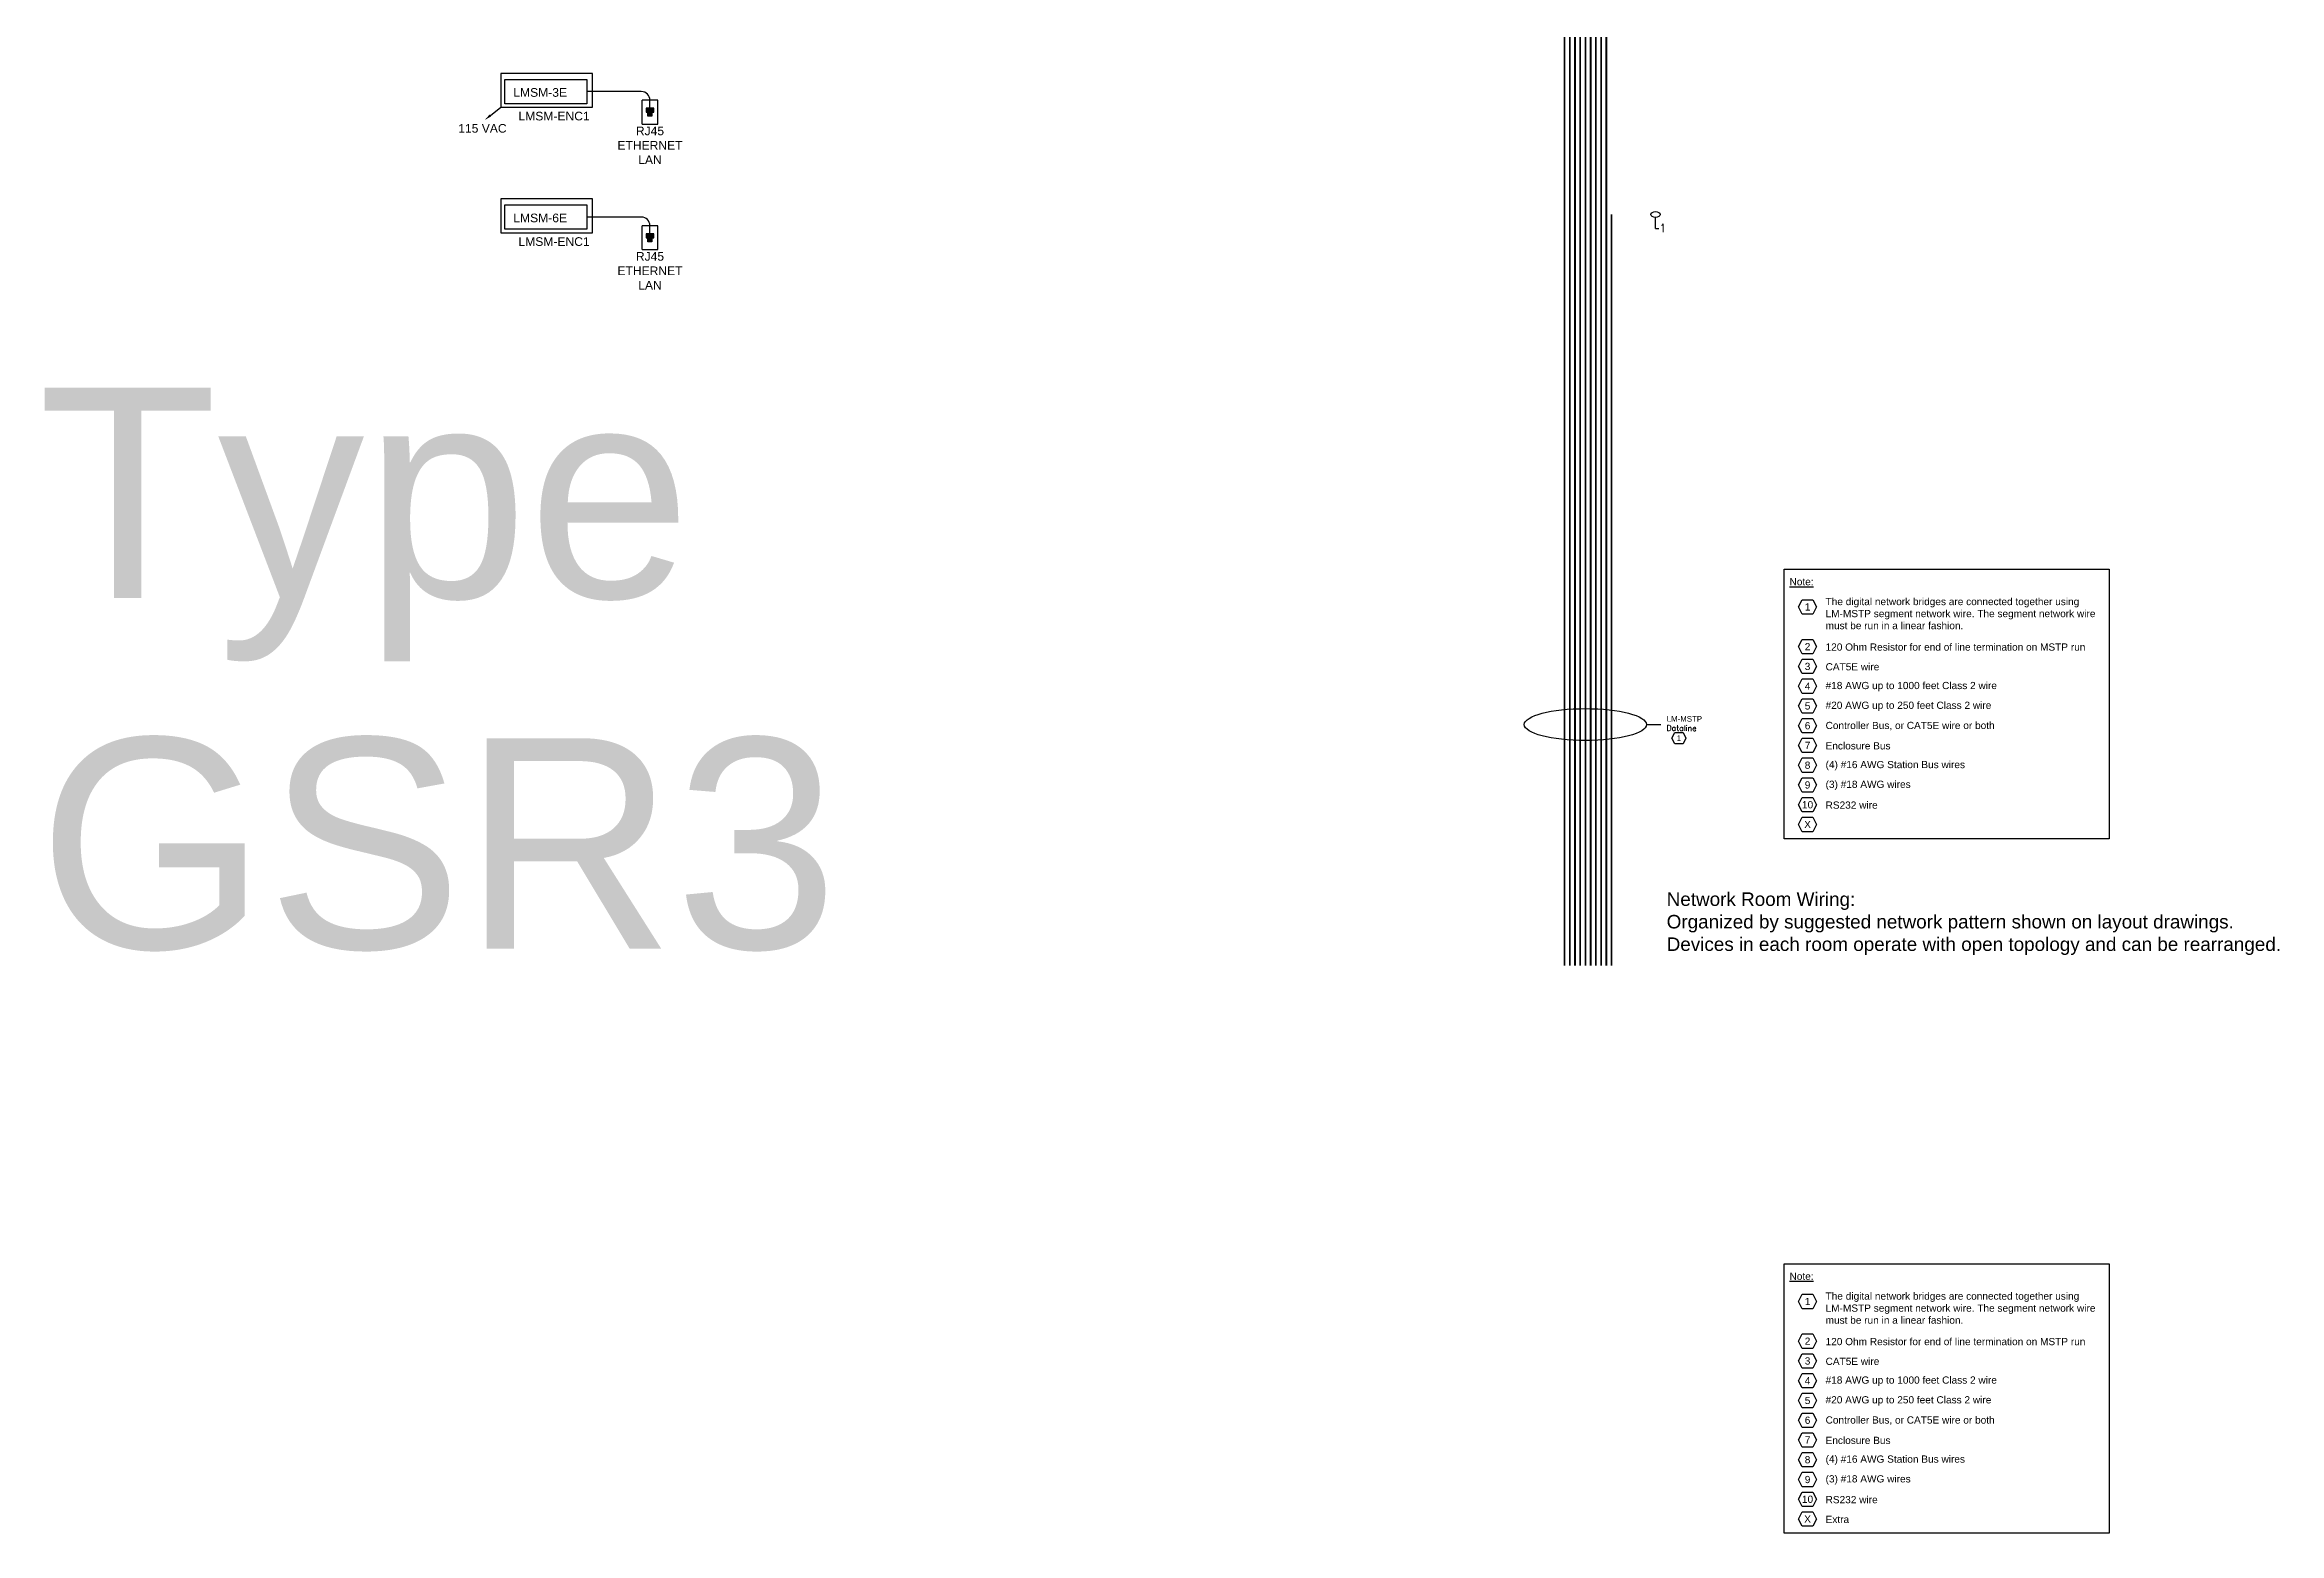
# Model space of a CAD drawing. Header units: inches. Extents: x -233 to 23, y -182 to 484.
# Drawn here: x -51.3 to 23, y -45.1 to 4.4 of the extents above; entities that cross this region are included whole.
import ezdxf
from ezdxf.enums import TextEntityAlignment as Align

# ---------------------------------------------------------------- set-up
doc = ezdxf.new("R2010")
doc.units = ezdxf.units.IN
doc.header["$MEASUREMENT"] = 0
doc.linetypes.add('DASHED', pattern=[0.75, 0.5, -0.25])
doc.linetypes.add('HIDDEN', pattern=[0.375, 0.25, -0.125])
for name, color, linetype in [('_WS_120_OHM', 160, 'Continuous'), ('_WS_18_AWG', 7, 'Continuous'), ('_WS_20_AWG', 7, 'Continuous'), ('_WS_3_18_AWG', 20, 'Continuous'), ('_WS_CAT5E', 3, 'Continuous'), ('_WS_CONTROLLER_BUS', 10, 'Continuous'), ('_WS_ENCLOSURE_BUS', 114, 'Continuous'), ('_WS_MSTP', 160, 'HIDDEN'), ('_WS_RS232', 4, 'Continuous'), ('_WS_STATION_BUS', 200, 'Continuous'), ('Riser', 7, 'Continuous'), ('WS', 7, 'Continuous')]:
    doc.layers.add(name, color=color, linetype=linetype)
doc.styles.add('Arial', font='arial.ttf', dxfattribs={"height": 0.1875})
doc.styles.get("Standard").update_dxf_attribs({"font": 'arial.ttf'})
doc.styles.add('WS8th', font='complex.shx', dxfattribs={"height": 0.1875})

# ---------------------------------------------------------------- blocks, each defined once
blk = doc.blocks.new('_1')
at = {"linetype": 'Continuous'}
for p, q in [((-0.25, 0.2), (-0.15, 0.4)), ((-0.15, 0), (-0.25, 0.2)), ((-0.15, 0.4), (0.15, 0.4)), ((0.15, 0), (-0.15, 0)), ((0.15, 0.4), (0.25, 0.2)), ((0.25, 0.2), (0.15, 0))]:
    blk.add_line(p, q, dxfattribs=at)
blk.add_text('1', height=0.2).set_placement((0, 0.1), align=Align.CENTER)
blk = doc.blocks.new('_HEX_NOTE_X')
at = {"color": 0, "linetype": 'Continuous'}
for p, q in [((-0.3, 0), (-0.18, 0.24)), ((-0.18, -0.24), (-0.3, 0)), ((-0.18, 0.24), (0.18, 0.24)), ((0.18, 0.24), (0.3, 0)), ((0.3, 0), (0.18, -0.24)), ((0.18, -0.24), (-0.18, -0.24))]:
    blk.add_line(p, q, dxfattribs=at)
at = {"color": 0, "style": 'Arial'}
blk.add_text('X', height=0.24, dxfattribs=at).set_placement((0, 0), align=Align.MIDDLE_CENTER)
blk = doc.blocks.new('_HEX_NOTE_10')
at = {"color": 0, "linetype": 'Continuous'}
for p, q in [((-0.3, 0), (-0.18, 0.24)), ((-0.18, -0.24), (-0.3, 0)), ((-0.18, 0.24), (0.18, 0.24)), ((0.18, 0.24), (0.3, 0)), ((0.3, 0), (0.18, -0.24)), ((0.18, -0.24), (-0.18, -0.24))]:
    blk.add_line(p, q, dxfattribs=at)
at = {"color": 0, "style": 'Arial'}
blk.add_text('10', height=0.24, dxfattribs=at).set_placement((0, 0), align=Align.MIDDLE_CENTER)
blk = doc.blocks.new('_HEX_NOTE_2')
at = {"color": 0, "linetype": 'Continuous'}
for p, q in [((-0.3, 0), (-0.18, 0.24)), ((-0.18, -0.24), (-0.3, 0)), ((-0.18, 0.24), (0.18, 0.24)), ((0.18, 0.24), (0.3, 0)), ((0.3, 0), (0.18, -0.24)), ((0.18, -0.24), (-0.18, -0.24))]:
    blk.add_line(p, q, dxfattribs=at)
at = {"color": 0, "style": 'Arial'}
blk.add_text('2', height=0.24, dxfattribs=at).set_placement((0, 0), align=Align.MIDDLE_CENTER)
blk = doc.blocks.new('_HEX_NOTE_3')
at = {"color": 0, "linetype": 'Continuous'}
for p, q in [((-0.3, 0), (-0.18, 0.24)), ((-0.18, -0.24), (-0.3, 0)), ((-0.18, 0.24), (0.18, 0.24)), ((0.18, 0.24), (0.3, 0)), ((0.3, 0), (0.18, -0.24)), ((0.18, -0.24), (-0.18, -0.24))]:
    blk.add_line(p, q, dxfattribs=at)
at = {"color": 0, "style": 'Arial'}
blk.add_text('3', height=0.24, dxfattribs=at).set_placement((0, 0), align=Align.MIDDLE_CENTER)
blk = doc.blocks.new('_HEX_NOTE_4')
at = {"color": 0, "linetype": 'Continuous'}
for p, q in [((-0.3, 0), (-0.18, 0.24)), ((-0.18, -0.24), (-0.3, 0)), ((-0.18, 0.24), (0.18, 0.24)), ((0.18, 0.24), (0.3, 0)), ((0.3, 0), (0.18, -0.24)), ((0.18, -0.24), (-0.18, -0.24))]:
    blk.add_line(p, q, dxfattribs=at)
at = {"color": 0, "style": 'Arial'}
blk.add_text('4', height=0.24, dxfattribs=at).set_placement((0, 0), align=Align.MIDDLE_CENTER)
blk = doc.blocks.new('_HEX_NOTE_5')
at = {"color": 0, "linetype": 'Continuous'}
for p, q in [((-0.3, 0), (-0.18, 0.24)), ((-0.18, -0.24), (-0.3, 0)), ((-0.18, 0.24), (0.18, 0.24)), ((0.18, 0.24), (0.3, 0)), ((0.3, 0), (0.18, -0.24)), ((0.18, -0.24), (-0.18, -0.24))]:
    blk.add_line(p, q, dxfattribs=at)
at = {"color": 0, "style": 'Arial'}
blk.add_text('5', height=0.24, dxfattribs=at).set_placement((0, 0), align=Align.MIDDLE_CENTER)
blk = doc.blocks.new('_HEX_NOTE_6')
at = {"color": 0, "linetype": 'Continuous'}
for p, q in [((-0.3, 0), (-0.18, 0.24)), ((-0.18, -0.24), (-0.3, 0)), ((-0.18, 0.24), (0.18, 0.24)), ((0.18, 0.24), (0.3, 0)), ((0.3, 0), (0.18, -0.24)), ((0.18, -0.24), (-0.18, -0.24))]:
    blk.add_line(p, q, dxfattribs=at)
at = {"color": 0, "style": 'Arial'}
blk.add_text('6', height=0.24, dxfattribs=at).set_placement((0, 0), align=Align.MIDDLE_CENTER)
blk = doc.blocks.new('_HEX_NOTE_7')
at = {"color": 0, "linetype": 'Continuous'}
for p, q in [((-0.3, 0), (-0.18, 0.24)), ((-0.18, -0.24), (-0.3, 0)), ((-0.18, 0.24), (0.18, 0.24)), ((0.18, 0.24), (0.3, 0)), ((0.3, 0), (0.18, -0.24)), ((0.18, -0.24), (-0.18, -0.24))]:
    blk.add_line(p, q, dxfattribs=at)
at = {"color": 0, "style": 'Arial'}
blk.add_text('7', height=0.24, dxfattribs=at).set_placement((0, 0), align=Align.MIDDLE_CENTER)
blk = doc.blocks.new('_HEX_NOTE_8')
at = {"color": 0, "linetype": 'Continuous'}
for p, q in [((-0.3, 0), (-0.18, 0.24)), ((-0.18, -0.24), (-0.3, 0)), ((-0.18, 0.24), (0.18, 0.24)), ((0.18, 0.24), (0.3, 0)), ((0.3, 0), (0.18, -0.24)), ((0.18, -0.24), (-0.18, -0.24))]:
    blk.add_line(p, q, dxfattribs=at)
at = {"color": 0, "style": 'Arial'}
blk.add_text('8', height=0.24, dxfattribs=at).set_placement((0, 0), align=Align.MIDDLE_CENTER)
blk = doc.blocks.new('_HEX_NOTE_9')
at = {"color": 0, "linetype": 'Continuous'}
for p, q in [((-0.3, 0), (-0.18, 0.24)), ((-0.18, -0.24), (-0.3, 0)), ((-0.18, 0.24), (0.18, 0.24)), ((0.18, 0.24), (0.3, 0)), ((0.3, 0), (0.18, -0.24)), ((0.18, -0.24), (-0.18, -0.24))]:
    blk.add_line(p, q, dxfattribs=at)
at = {"color": 0, "style": 'Arial'}
blk.add_text('9', height=0.24, dxfattribs=at).set_placement((0, 0), align=Align.MIDDLE_CENTER)
blk = doc.blocks.new('_HEX_NOTE_1')
at = {"color": 0, "linetype": 'Continuous'}
for p, q in [((-0.3, 0), (-0.18, 0.24)), ((-0.18, -0.24), (-0.3, 0)), ((-0.18, 0.24), (0.18, 0.24)), ((0.18, 0.24), (0.3, 0)), ((0.3, 0), (0.18, -0.24)), ((0.18, -0.24), (-0.18, -0.24))]:
    blk.add_line(p, q, dxfattribs=at)
at = {"color": 0, "style": 'Arial'}
blk.add_text('1', height=0.24, dxfattribs=at).set_placement((0, 0), align=Align.MIDDLE_CENTER)
blk = doc.blocks.new('LMSM-3E')
for points in [[(-1.525, -1.124), (1.525, -1.124), (1.525, 0), (-1.525, 0)], [(-1.382, -0.197), (1.339, -0.197), (1.339, -1.01), (-1.382, -1.01)]]:
    blk.add_lwpolyline(points, close=True)
at = {"layer": 'WS'}
for p, q in [((3.155, -0.603), (1.339, -0.603)), ((-1.867, -1.398), (-1.525, -1.124)), ((3.178, -1.687), (3.178, -0.891)), ((3.178, -1.687), (3.178, -0.891)), ((3.709, -0.891), (3.178, -0.891)), ((3.709, -0.891), (3.178, -0.891)), ((3.576, -1.157), (3.311, -1.157)), ((3.576, -1.157), (3.311, -1.157)), ((3.311, -1.157), (3.311, -1.289)), ((3.311, -1.157), (3.311, -1.289)), ((3.311, -1.289), (3.576, -1.289)), ((3.311, -1.289), (3.576, -1.289)), ((3.377, -1.422), (3.377, -1.289)), ((3.377, -1.422), (3.377, -1.289)), ((3.51, -1.422), (3.377, -1.422)), ((3.51, -1.422), (3.377, -1.422)), ((3.443, -1.157), (3.443, -0.891)), ((3.51, -1.289), (3.51, -1.422)), ((3.51, -1.289), (3.51, -1.422)), ((3.576, -1.289), (3.576, -1.157)), ((3.576, -1.289), (3.576, -1.157)), ((3.709, -1.687), (3.709, -0.891)), ((3.709, -1.687), (3.709, -0.891)), ((3.178, -1.687), (3.709, -1.687)), ((3.178, -1.687), (3.709, -1.687))]:
    blk.add_line(p, q, dxfattribs=at)
blk.add_arc((3.155, -0.891), 0.288, 0, 90, dxfattribs=at)
for points in [[(-1.842, -1.429), (-1.893, -1.366), (-2.057, -1.55)], [(3.576, -1.157), (3.311, -1.157), (3.576, -1.289), (3.311, -1.289)], [(3.576, -1.157), (3.311, -1.157), (3.576, -1.289), (3.311, -1.289)], [(3.51, -1.289), (3.377, -1.289), (3.51, -1.422), (3.377, -1.422)], [(3.51, -1.289), (3.377, -1.289), (3.51, -1.422), (3.377, -1.422)]]:
    blk.add_solid(points, dxfattribs=at)
at = {"char_height": 0.288, "width": 6.93336, "attachment_point": 1}
for s, insert in [('LMSM-3E', (-1.105, -0.488)), ('LMSM-ENC1', (-0.933, -1.274))]:
    blk.add_mtext(s, dxfattribs=dict(at, insert=insert))
at = {"layer": 'WS'}
blk.add_text('115 VAC', height=0.288, dxfattribs=at).set_placement((-1.327, -1.971), align=Align.RIGHT)
at = {"layer": 'WS', "linetype": 'Continuous', "insert": (3.443, -1.767), "char_height": 0.288, "width": 2.67207, "attachment_point": 2}
blk.add_mtext('RJ45\\PETHERNET\\PLAN', dxfattribs=at)
blk = doc.blocks.new('LMSM-6E')
for points in [[(-1.525, -1.124), (1.525, -1.124), (1.525, 0), (-1.525, 0)], [(-1.382, -0.197), (1.339, -0.197), (1.339, -1.01), (-1.382, -1.01)]]:
    blk.add_lwpolyline(points, close=True)
at = {"layer": 'WS'}
for p, q in [((3.155, -0.603), (1.339, -0.603)), ((3.178, -1.687), (3.178, -0.891)), ((3.178, -1.687), (3.178, -0.891)), ((3.709, -0.891), (3.178, -0.891)), ((3.709, -0.891), (3.178, -0.891)), ((3.576, -1.157), (3.311, -1.157)), ((3.576, -1.157), (3.311, -1.157)), ((3.311, -1.157), (3.311, -1.289)), ((3.311, -1.157), (3.311, -1.289)), ((3.311, -1.289), (3.576, -1.289)), ((3.311, -1.289), (3.576, -1.289)), ((3.377, -1.422), (3.377, -1.289)), ((3.377, -1.422), (3.377, -1.289)), ((3.51, -1.422), (3.377, -1.422)), ((3.51, -1.422), (3.377, -1.422)), ((3.443, -1.157), (3.443, -0.891)), ((3.51, -1.289), (3.51, -1.422)), ((3.51, -1.289), (3.51, -1.422)), ((3.576, -1.289), (3.576, -1.157)), ((3.576, -1.289), (3.576, -1.157)), ((3.709, -1.687), (3.709, -0.891)), ((3.709, -1.687), (3.709, -0.891)), ((3.178, -1.687), (3.709, -1.687)), ((3.178, -1.687), (3.709, -1.687))]:
    blk.add_line(p, q, dxfattribs=at)
blk.add_arc((3.155, -0.891), 0.288, 0, 90, dxfattribs=at)
for points in [[(3.576, -1.157), (3.311, -1.157), (3.576, -1.289), (3.311, -1.289)], [(3.576, -1.157), (3.311, -1.157), (3.576, -1.289), (3.311, -1.289)], [(3.51, -1.289), (3.377, -1.289), (3.51, -1.422), (3.377, -1.422)], [(3.51, -1.289), (3.377, -1.289), (3.51, -1.422), (3.377, -1.422)]]:
    blk.add_solid(points, dxfattribs=at)
at = {"char_height": 0.288, "width": 6.93336, "attachment_point": 1}
for s, insert in [('LMSM-6E', (-1.105, -0.488)), ('LMSM-ENC1', (-0.933, -1.274))]:
    blk.add_mtext(s, dxfattribs=dict(at, insert=insert))
at = {"layer": 'WS', "linetype": 'Continuous', "insert": (3.443, -1.767), "char_height": 0.288, "width": 2.67207, "attachment_point": 2}
blk.add_mtext('RJ45\\PETHERNET\\PLAN', dxfattribs=at)

msp = doc.modelspace()

# ---------------------------------------------------------------- linework, layer by layer
at = {"linetype": 'Continuous'}
msp.add_line((1.989, -18.18186), (2.46543, -18.18186), dxfattribs=at)
for points in [[(6.5717, -13.01184), (17.38935, -13.01184), (17.38935, -21.98197), (6.5717, -21.98197)], [(6.5717, -36.12207), (17.38935, -36.12207), (17.38935, -45.09221), (6.5717, -45.09221)]]:
    msp.add_lwpolyline(points, close=True)
msp.add_ellipse((-0.04456, -18.18176), major_axis=(2.03356, -0.0001), ratio=0.26088214, dxfattribs=at)
at = {"layer": '_WS_120_OHM', "linetype": 'Continuous'}
for p, q in [((7.04708, -15.58935), (7.16708, -15.34935)), ((7.16708, -15.82935), (7.04708, -15.58935)), ((7.16708, -15.34935), (7.52708, -15.34935)), ((7.52708, -15.34935), (7.64708, -15.58935)), ((7.64708, -15.58935), (7.52708, -15.82935)), ((7.52708, -15.82935), (7.16708, -15.82935)), ((7.04708, -38.69958), (7.16708, -38.45958)), ((7.16708, -38.45958), (7.52708, -38.45958)), ((7.52708, -38.45958), (7.64708, -38.69958)), ((7.16708, -38.93958), (7.04708, -38.69958)), ((7.52708, -38.93958), (7.16708, -38.93958)), ((7.64708, -38.69958), (7.52708, -38.93958))]:
    msp.add_line(p, q, dxfattribs=at)
at = {"layer": '_WS_CAT5E', "linetype": 'Continuous'}
for p, q in [((7.04708, -16.24679), (7.16708, -16.00679)), ((7.16708, -16.48679), (7.04708, -16.24679)), ((7.16708, -16.00679), (7.52708, -16.00679)), ((7.52708, -16.00679), (7.64708, -16.24679)), ((7.64708, -16.24679), (7.52708, -16.48679)), ((7.52708, -16.48679), (7.16708, -16.48679)), ((7.04708, -39.35703), (7.16708, -39.11703)), ((7.16708, -39.59703), (7.04708, -39.35703)), ((7.16708, -39.11703), (7.52708, -39.11703)), ((7.52708, -39.11703), (7.64708, -39.35703)), ((7.64708, -39.35703), (7.52708, -39.59703)), ((7.52708, -39.59703), (7.16708, -39.59703))]:
    msp.add_line(p, q, dxfattribs=at)
at = {"layer": '_WS_MSTP', "color": 7, "linetype": 'Continuous'}
for q in [(2.28543, -1.30972), (2.39521, -1.67085)]:
    msp.add_line((2.28543, -1.67085), q, dxfattribs=at)
at = {"layer": '_WS_MSTP', "color": 7, "linetype": 'DASHED', "const_width": 0.06}
for points in [[(-0.73896, -1.20994), (-0.73896, 23.79006)], [(-0.56536, -1.20994), (-0.56536, 23.79006)], [(-0.39176, -1.20994), (-0.39176, 23.79006)], [(-0.21816, -1.20994), (-0.21816, 23.79006)], [(-0.04456, -1.20994), (-0.04456, 23.79006)], [(0.12904, -1.20994), (0.12904, 23.79006)], [(0.30264, -1.20994), (0.30264, 23.79006)], [(0.47624, -1.20994), (0.47624, 23.79006)], [(0.64984, -1.20994), (0.64984, 23.79006)], [(-0.73896, -26.20994), (-0.73896, -1.20994)], [(-0.56536, -26.20994), (-0.56536, -1.20994)], [(-0.39176, -26.20994), (-0.39176, -1.20994)], [(-0.21816, -26.20994), (-0.21816, -1.20994)], [(-0.04456, -26.20994), (-0.04456, -1.20994)], [(0.12904, -26.20994), (0.12904, -1.20994)], [(0.30264, -26.20994), (0.30264, -1.20994)], [(0.47624, -26.20994), (0.47624, -1.20994)], [(0.64984, -26.20994), (0.64984, -1.20994)], [(0.82344, -26.20994), (0.82344, -1.20994)]]:
    msp.add_lwpolyline(points, dxfattribs=at)
at = {"layer": '_WS_MSTP', "color": 7, "linetype": 'Continuous'}
msp.add_ellipse((2.28709, -1.20994), major_axis=(0.15129, 0), ratio=0.65960456, dxfattribs=at)

# ---------------------------------------------------------------- block references
for name, p in [('LMSM-3E', (-34.61778, 3.48281)), ('LMSM-6E', (-34.61778, -0.69262)), ('_HEX_NOTE_X', (7.34708, -21.50637)), ('_HEX_NOTE_X', (7.34708, -44.6166))]:
    msp.add_blockref(name, p)
at = {"linetype": 'Continuous', "xscale": 0.9359999999999999, "yscale": 0.9359999999999999, "zscale": 0.9359999999999999}
msp.add_blockref('_1', (3.0678, -18.82224), dxfattribs=at)
at = {"layer": '_WS_120_OHM'}
for p in [(7.34708, -15.58935), (7.34708, -38.69958)]:
    msp.add_blockref('_HEX_NOTE_2', p, dxfattribs=at)
at = {"layer": '_WS_18_AWG'}
for p in [(7.34708, -16.90424), (7.34708, -40.01448)]:
    msp.add_blockref('_HEX_NOTE_4', p, dxfattribs=at)
at = {"layer": '_WS_20_AWG'}
for p in [(7.34708, -17.56169), (7.34708, -40.67192)]:
    msp.add_blockref('_HEX_NOTE_5', p, dxfattribs=at)
at = {"layer": '_WS_3_18_AWG'}
for p in [(7.34708, -20.19147), (7.34708, -43.30171)]:
    msp.add_blockref('_HEX_NOTE_9', p, dxfattribs=at)
at = {"layer": '_WS_CAT5E'}
for p in [(7.34708, -16.24679), (7.34708, -39.35703)]:
    msp.add_blockref('_HEX_NOTE_3', p, dxfattribs=at)
at = {"layer": '_WS_CONTROLLER_BUS'}
for p in [(7.34708, -18.21913), (7.34708, -41.32937)]:
    msp.add_blockref('_HEX_NOTE_6', p, dxfattribs=at)
at = {"layer": '_WS_ENCLOSURE_BUS'}
for p in [(7.34708, -18.87658), (7.34708, -41.98682)]:
    msp.add_blockref('_HEX_NOTE_7', p, dxfattribs=at)
at = {"layer": '_WS_MSTP'}
for p in [(7.34708, -14.26872), (7.34708, -37.37896)]:
    msp.add_blockref('_HEX_NOTE_1', p, dxfattribs=at)
at = {"layer": '_WS_RS232'}
for p in [(7.34708, -20.84892), (7.34708, -43.95915)]:
    msp.add_blockref('_HEX_NOTE_10', p, dxfattribs=at)
at = {"layer": '_WS_STATION_BUS'}
for p in [(7.34708, -19.53403), (7.34708, -42.64426)]:
    msp.add_blockref('_HEX_NOTE_8', p, dxfattribs=at)

# ---------------------------------------------------------------- texts
for p in [(6.74708, -13.54872), (6.74708, -36.65896)]:
    msp.add_text('%%UNote:', height=0.24).set_placement(p)
at = {"insert": (2.66026, -17.89225), "char_height": 0.1872, "width": 2.9918854, "attachment_point": 1, "rotation": 359.6047077}
msp.add_mtext('LM-MSTP \\P{\\Fromand|c0;Dataline}', dxfattribs=at)
at = {"insert": (2.6592, -23.76717), "char_height": 0.449284, "attachment_point": 1}
msp.add_mtext_dynamic_manual_height_columns('Network Room Wiring:\\POrganized by suggested network pattern shown on layout drawings.\\PDevices in each room operate with open topology and can be rearranged.', width=26.7906867, gutter_width=1, heights=[0], dxfattribs=at)
at = {"insert": (7.94708, -44.63125), "char_height": 0.24, "width": 9.2357068, "attachment_point": 4}
msp.add_mtext('Extra', dxfattribs=at)
at = {"layer": '_WS_120_OHM'}
for p in [(7.34708, -15.70935), (7.34708, -38.81958)]:
    msp.add_text('2', height=0.24, dxfattribs=at).set_placement(p, align=Align.CENTER)
at = {"layer": '_WS_120_OHM', "char_height": 0.24, "width": 9.2357068, "attachment_point": 4}
for insert in [(7.94708, -15.604), (7.94708, -38.71424)]:
    msp.add_mtext('120 Ohm Resistor for end of line termination on MSTP run', dxfattribs=dict(at, insert=insert))
at = {"layer": '_WS_20_AWG', "char_height": 0.24, "width": 9.2357068, "attachment_point": 4}
for s, insert in [('#18 AWG up to 1000 feet Class 2 wire', (7.94708, -16.91889)), ('#20 AWG up to 250 feet Class 2 wire', (7.94708, -17.57634)), ('#18 AWG up to 1000 feet Class 2 wire', (7.94708, -40.02913)), ('#20 AWG up to 250 feet Class 2 wire', (7.94708, -40.68658))]:
    msp.add_mtext(s, dxfattribs=dict(at, insert=insert))
at = {"layer": '_WS_3_18_AWG', "char_height": 0.24, "width": 9.2357068, "attachment_point": 4}
for insert in [(7.94708, -20.20612), (7.94708, -43.31636)]:
    msp.add_mtext('(3) #18 AWG wires', dxfattribs=dict(at, insert=insert))
at = {"layer": '_WS_CAT5E'}
for p in [(7.34708, -16.36679), (7.34708, -39.47703)]:
    msp.add_text('3', height=0.24, dxfattribs=at).set_placement(p, align=Align.CENTER)
at = {"layer": '_WS_CAT5E', "char_height": 0.24, "width": 9.2357068, "attachment_point": 4}
for insert in [(7.94708, -16.26145), (7.94708, -39.37168)]:
    msp.add_mtext('CAT5E wire', dxfattribs=dict(at, insert=insert))
at = {"layer": '_WS_CONTROLLER_BUS', "char_height": 0.24, "width": 9.2357068, "attachment_point": 4}
for insert in [(7.94708, -18.23379), (7.94708, -41.34402)]:
    msp.add_mtext('Controller Bus, or CAT5E wire or both', dxfattribs=dict(at, insert=insert))
at = {"layer": '_WS_ENCLOSURE_BUS', "char_height": 0.24, "width": 9.2357068, "attachment_point": 4}
for insert in [(7.94708, -18.89123), (7.94708, -42.00147)]:
    msp.add_mtext('Enclosure Bus', dxfattribs=dict(at, insert=insert))
at = {"layer": '_WS_MSTP', "color": 7, "linetype": 'Continuous', "insert": (2.41787, -1.52555), "char_height": 0.27067, "attachment_point": 1, "style": 'WS8th'}
msp.add_mtext_dynamic_manual_height_columns('1', width=100.2027733, gutter_width=0.9375, heights=[0], dxfattribs=at)
at = {"layer": '_WS_MSTP', "char_height": 0.24, "width": 9.2357068, "attachment_point": 1}
for insert in [(7.94708, -13.96872), (7.94708, -37.07896)]:
    msp.add_mtext('The digital network bridges are connected together using LM-MSTP segment network wire. The segment network wire must be run in a linear fashion.', dxfattribs=dict(at, insert=insert))
at = {"layer": '_WS_RS232', "char_height": 0.24, "width": 9.2357068, "attachment_point": 4}
for insert in [(7.94708, -20.86357), (7.94708, -43.97381)]:
    msp.add_mtext('RS232 wire', dxfattribs=dict(at, insert=insert))
at = {"layer": '_WS_STATION_BUS', "char_height": 0.24, "width": 9.2357068, "attachment_point": 4}
for insert in [(7.94708, -19.54868), (7.94708, -42.65891)]:
    msp.add_mtext('(4) #16 AWG Station Bus wires', dxfattribs=dict(at, insert=insert))
at = {"layer": 'Riser', "color": 30, "insert": (-51.53668, -16.35191), "char_height": 7, "attachment_point": 4}
msp.add_mtext_dynamic_manual_height_columns('Type \\PGSR3', width=26.7906867, gutter_width=1, heights=[0], dxfattribs=at)

doc.saveas('drawing.dxf')
